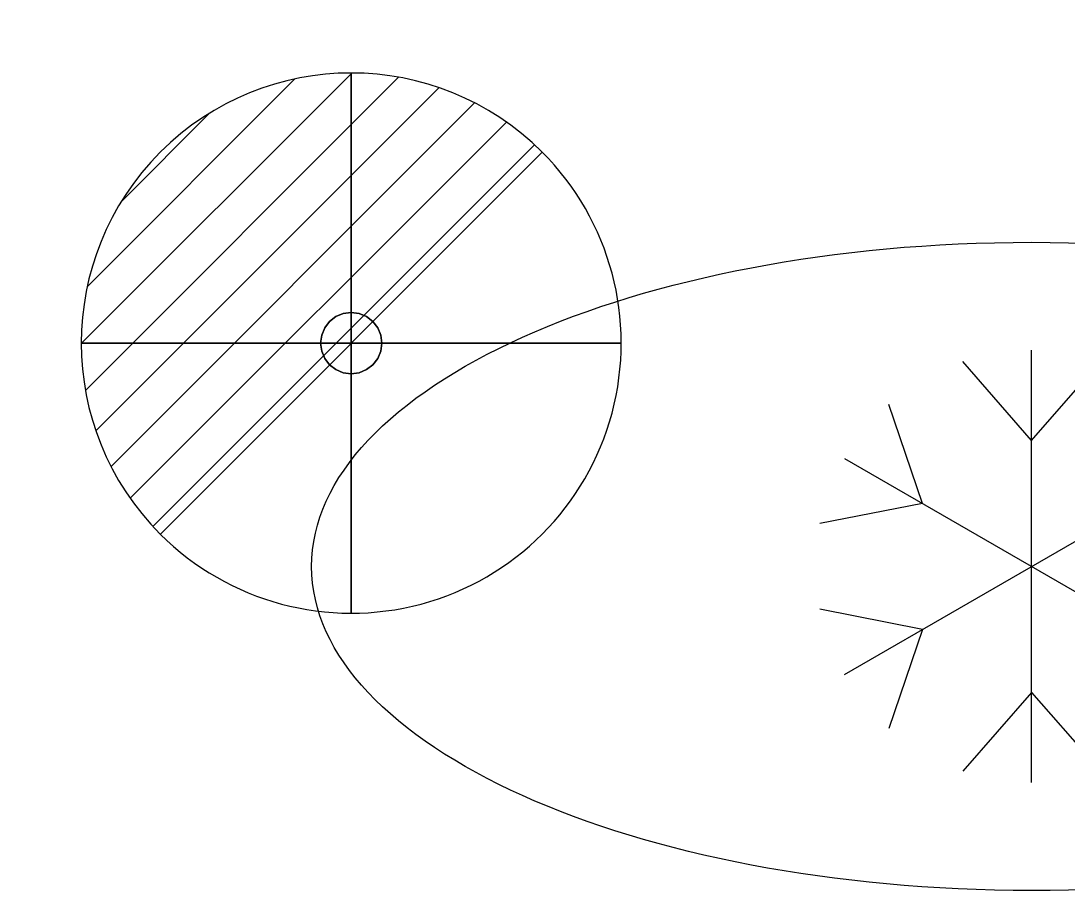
# Model space of a CAD drawing. Header units: millimetres. Extents: x -14 to 2116, y -1098 to 1.
# Drawn here: x 1534.2 to 1825.1, y -590.4 to -348.5 of the extents above; entities that cross this region are included whole.
import ezdxf

# ---------------------------------------------------------------- set-up
doc = ezdxf.new("R2010")
doc.units = ezdxf.units.MM
for name, color, linetype in [('IQ_200_3D', 1, 'Continuous'), ('IQ_204_2D', 7, 'Continuous'), ('IQ_204_3D', 7, 'Continuous'), ('IQ_CON_DRAIN_INT', 7, 'Continuous')]:
    doc.layers.add(name, color=color, linetype=linetype)

# ---------------------------------------------------------------- blocks, each defined once
blk = doc.blocks.new('ice_ref')
at = {"layer": 'IQ_204_2D'}
for p, q in [((0, -60), (0, 60)), ((0, 35), (-19.12, 56.87)), ((0, 35), (19.12, 56.87)), ((-30.31, 17.5), (-39.7, 44.99)), ((-51.96, -30), (51.96, 30)), ((-51.96, 30), (51.96, -30)), ((-30.31, 17.5), (-58.81, 11.88)), ((-30.31, -17.5), (-58.81, -11.88)), ((-30.31, -17.5), (-39.7, -44.99)), ((0, -35), (-19.12, -56.87)), ((0, -35), (19.12, -56.87))]:
    blk.add_line(p, q, dxfattribs=at)
blk.add_ellipse((0, 0), major_axis=(-200, 0), ratio=0.45, dxfattribs=at)
blk = doc.blocks.new('*X2069')
at = {"color": 0}
for p, q in [((313.993, 2209.039), (321.505, 2216.552)), ((314.108, 2207.74), (322.804, 2216.436)), ((314.158, 2210.619), (319.926, 2216.386)), ((314.399, 2206.617), (323.928, 2216.145)), ((314.821, 2205.625), (324.919, 2215.723)), ((315.101, 2212.976), (317.568, 2215.443)), ((315.354, 2204.743), (325.801, 2215.191)), ((315.985, 2203.96), (326.584, 2214.559))]:
    blk.add_line(p, q, dxfattribs=at)
blk = doc.blocks.new('drain')
blk.add_line((-2.121, -2.121), (2.121, 2.121))
at = {"extrusion": (-1, 0, 0)}
blk.add_line((0, 2.121, -2.121), (0, -2.121, 2.121), dxfattribs=at)
at = {"extrusion": (0, -1, 0)}
blk.add_line((-2.121, 0, -2.121), (2.121, 0, 2.121), dxfattribs=at)
at = {"extrusion": (-1, 0, 0)}
for start, end in [(45, 225), (225, 45)]:
    blk.add_arc((0, 0), 3, start, end, dxfattribs=at)
for start, end in [(45, 225), (225, 45)]:
    blk.add_arc((0, 0), 3, start, end)
at = {"extrusion": (0, -1, 0)}
for start, end in [(45, 225), (225, 45)]:
    blk.add_arc((0, 0), 3, start, end, dxfattribs=at)
at = {"xscale": 0.4000000000000909, "yscale": 0.4000000000000909, "zscale": 0.4000000000000909}
blk.add_blockref('*X2069', (-128.597, -883.621), dxfattribs=at)
at = {"extrusion": (-1, 0, 0), "xscale": 0.3999999999999773, "yscale": 0.3999999999999773, "zscale": 0.3999999999999773}
blk.add_blockref('*X2069', (-128.597, -883.621), dxfattribs=at)
at = {"extrusion": (0, -1, 0), "xscale": 0.4000000000000909, "yscale": 0.4000000000000909, "zscale": 0.4000000000000909}
blk.add_blockref('*X2069', (-128.597, -883.621), dxfattribs=at)
blk = doc.blocks.new('iq_con_drain3d')
at = {"layer": 'IQ_204_3D'}
for points, invisible_edges in [([(-8.5, 0, -40), (-8.21, 2.2, -40), (-7.36, 4.25, -40), (-6.01, 6.01, -40)], 8), ([(6.01, 6.01, -40), (7.36, 4.25, -40), (-6.01, -6.01, -40), (-8.5, 0, -40)], 14), ([(-6.01, 6.01, -40), (-7.36, 4.25, -40), (-7.36, 4.25), (-6.01, 6.01)], 10), ([(0, 8.5, -40), (-6.01, 6.01, -40), (-4.25, 7.36, -40), (-2.2, 8.21, -40)], 1), ([(-4.25, 7.36, -40), (-6.01, 6.01, -40), (-6.01, 6.01), (-4.25, 7.36)], 10), ([(-2.2, 8.21, -40), (-4.25, 7.36, -40), (-4.25, 7.36), (-2.2, 8.21)], 10), ([(0, 8.5, -40), (-2.2, 8.21, -40), (-2.2, 8.21), (0, 8.5)], 10), ([(0, 8.5, -40), (2.2, 8.21, -40), (4.25, 7.36, -40), (6.01, 6.01, -40)], 8), ([(0, 8.5), (2.2, 8.21), (2.2, 8.21, -40), (0, 8.5, -40)], 10), ([(4.25, 7.36, -40), (2.2, 8.21, -40), (2.2, 8.21), (4.25, 7.36)], 10), ([(6.01, 6.01, -40), (4.25, 7.36, -40), (4.25, 7.36), (6.01, 6.01)], 10), ([(7.36, 4.25, -40), (6.01, 6.01, -40), (6.01, 6.01), (7.36, 4.25)], 10), ([(-7.36, 4.25, -40), (-8.21, 2.2, -40), (-8.21, 2.2), (-7.36, 4.25)], 10), ([(8.5, 0, -40), (6.01, -6.01, -40), (7.36, 4.25, -40), (8.21, 2.2, -40)], 3), ([(8.21, 2.2, -40), (7.36, 4.25, -40), (7.36, 4.25), (8.21, 2.2)], 10), ([(-8.5, 0), (-8.21, 2.2), (-8.21, 2.2, -40), (-8.5, 0, -40)], 2), ([(-8.5, 0, -40), (-6.01, -6.01, -40), (-7.36, -4.25, -40), (-8.21, -2.2, -40)], 1), ([(-8.5, 0, -40), (-8.21, -2.2, -40), (-8.21, -2.2), (-8.5, 0)], 2), ([(8.5, 0, -40), (8.21, -2.2, -40), (7.36, -4.25, -40), (6.01, -6.01, -40)], 8), ([(8.5, 0, -40), (8.21, 2.2, -40), (8.21, 2.2), (8.5, 0)], 2), ([(8.5, 0), (8.21, -2.2), (8.21, -2.2, -40), (8.5, 0, -40)], 2), ([(-8.21, -2.2, -40), (-7.36, -4.25, -40), (-7.36, -4.25), (-8.21, -2.2)], 10), ([(7.36, -4.25, -40), (8.21, -2.2, -40), (8.21, -2.2), (7.36, -4.25)], 10), ([(-7.36, -4.25, -40), (-6.01, -6.01, -40), (-6.01, -6.01), (-7.36, -4.25)], 10), ([(6.01, -6.01, -40), (7.36, -4.25, -40), (7.36, -4.25), (6.01, -6.01)], 10), ([(0, -8.5, -40), (-2.2, -8.21, -40), (-4.25, -7.36, -40), (-6.01, -6.01, -40)], 8), ([(-6.01, -6.01, -40), (-4.25, -7.36, -40), (-4.25, -7.36), (-6.01, -6.01)], 10), ([(-4.25, -7.36, -40), (-2.2, -8.21, -40), (-2.2, -8.21), (-4.25, -7.36)], 10), ([(0, -8.5), (-2.2, -8.21), (-2.2, -8.21, -40), (0, -8.5, -40)], 10), ([(4.25, -7.36, -40), (2.2, -8.21, -40), (0, -8.5, -40), (6.01, -6.01, -40)], 4), ([(0, -8.5, -40), (2.2, -8.21, -40), (2.2, -8.21), (0, -8.5)], 10), ([(2.2, -8.21, -40), (4.25, -7.36, -40), (4.25, -7.36), (2.2, -8.21)], 10), ([(4.25, -7.36, -40), (6.01, -6.01, -40), (6.01, -6.01), (4.25, -7.36)], 10)]:
    blk.add_3dface(points, dxfattribs=dict(at, invisible_edges=invisible_edges))

msp = doc.modelspace()

# ---------------------------------------------------------------- linework, layer by layer
at = {"layer": 'IQ_200_3D'}
for points in [[(2115, -700, 850), (0, -700, 850), (0, 0, 850), (2115, 0, 850)], [(2115, 0, 900), (0, 0, 900), (0, -700, 900), (2115, -700, 900)], [(2113, -645, 150), (2, -645, 150), (2, 0, 150), (2113, 0, 150)]]:
    msp.add_3dface(points, dxfattribs=at)

# ---------------------------------------------------------------- block references
at = {"layer": 'IQ_204_2D'}
msp.add_blockref('ice_ref', (1815, -500), dxfattribs=at)
at = {"layer": 'IQ_204_3D'}
msp.add_blockref('iq_con_drain3d', (1626, -438, 150), dxfattribs=at)
at = {"layer": 'IQ_CON_DRAIN_INT', "xscale": 25, "yscale": 25, "zscale": 25}
msp.add_blockref('drain', (1626, -438), dxfattribs=at)

doc.saveas('drawing.dxf')
